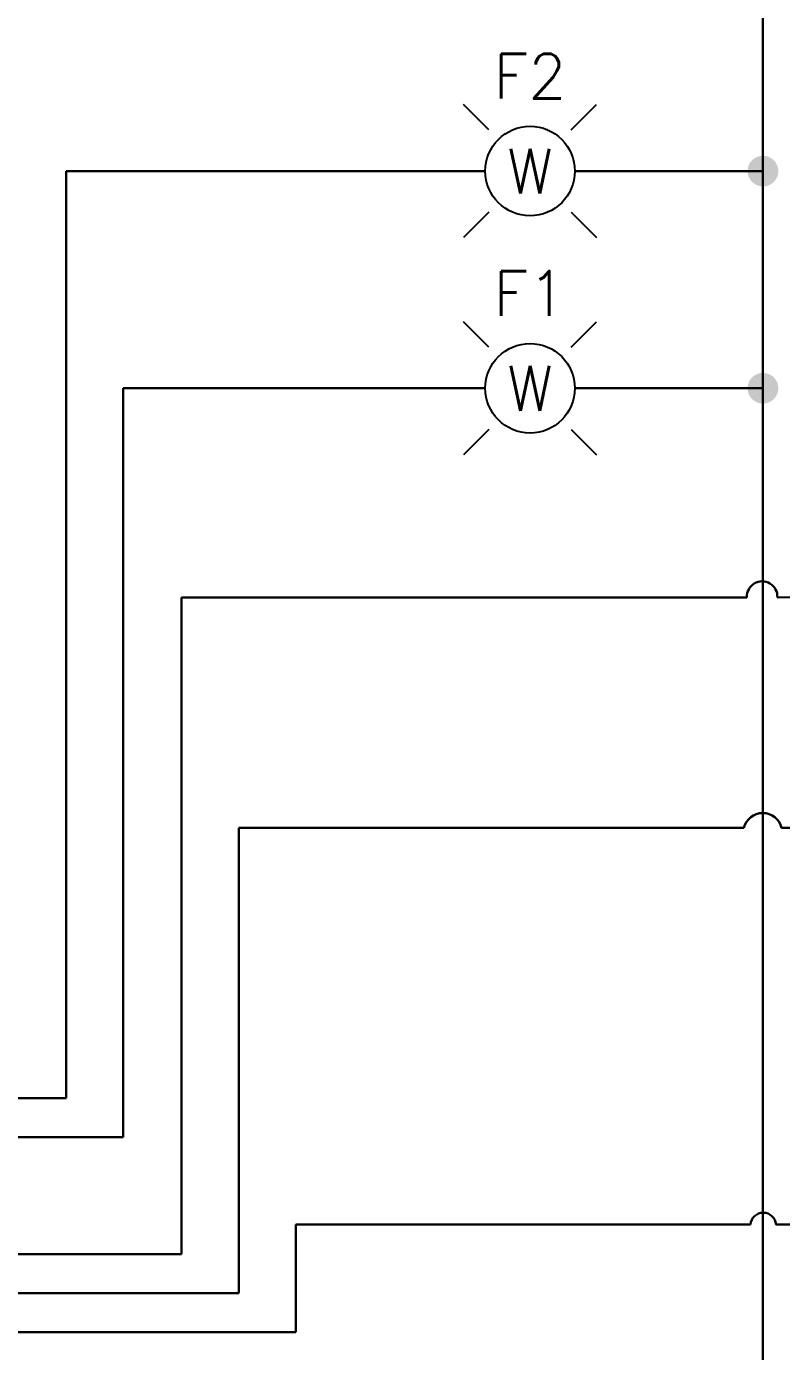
# Model space of a CAD drawing. Extents: x -221 to 865, y 200 to 912.
# Drawn here: x 34.4 to 108.2, y 304.6 to 434.1 of the extents above; entities that cross this region are included whole.
import ezdxf
from ezdxf.enums import TextEntityAlignment as Align

# ---------------------------------------------------------------- set-up
doc = ezdxf.new("R2010")
doc.units = 0
doc.header["$MEASUREMENT"] = 0
doc.layers.get('0').update_dxf_attribs({"linetype": 'CONTINUOUS'})
for name, color, linetype in [('MISC', 7, 'CONTINUOUS'), ('SYMS', 7, 'CONTINUOUS'), ('TAGS', 150, 'CONTINUOUS')]:
    doc.layers.add(name, color=color, linetype=linetype)
doc.styles.add('WD', font='romans.shx')

# ---------------------------------------------------------------- blocks, each defined once
blk = doc.blocks.new('HLT1W')
for p, q in [((-0.1149, 0.1149), (-0.1856, 0.1856)), ((0.1149, 0.1149), (0.1856, 0.1856)), ((-0.1149, -0.1149), (-0.1856, -0.1856)), ((0.1149, -0.1149), (0.1856, -0.1856))]:
    blk.add_line(p, q)
blk.add_circle((0, 0), 0.125)
at = {"style": 'WD', "width": 0.7}
for tag, p in [('INST', (0.0055, 0.5282)), ('LOC', (0.0055, 0.3586))]:
    blk.add_attdef(tag, text='', height=0.125, dxfattribs=at).set_placement(p, align=Align.CENTER)
at = {"style": 'WD'}
blk.add_attdef('TAG1', text='', height=0.125, dxfattribs=at).set_placement((0, 0.2024), align=Align.CENTER)
at = {"style": 'WD', "flags": 9}
blk.add_attdef('FAMILY', text='', height=0.01, dxfattribs=at).set_placement((-0.0053, 0.1606), align=Align.CENTER)
at = {"linetype": 'Continuous', "style": 'WD', "flags": 1}
for tag, p in [('MFG', (0, 0.1208)), ('CAT', (0, 0.1403))]:
    blk.add_attdef(tag, text='', height=0.01, dxfattribs=at).set_placement(p, align=Align.MIDDLE)
at = {"style": 'WD'}
for tag, p, width in [('DESC1', (1.125, 0), 0.9), ('WDTAGALT', (1.125, -0.3125), 0.7)]:
    blk.add_attdef(tag, p, '', height=0.125, dxfattribs=dict(at, width=width))
at = {"linetype": 'Continuous', "style": 'WD', "flags": 9}
blk.add_attdef('ASSYCODE', text='', height=0.01, dxfattribs=at).set_placement((-0.001, 0.0957), align=Align.CENTER)
at = {"style": 'WD'}
blk.add_attdef('COLOR', text='', height=0.125, dxfattribs=at).set_placement((0, 0), align=Align.MIDDLE)
at = {"style": 'WD', "flags": 1}
for tag, p in [('X4TERM01', (-0.125, 0)), ('X1TERM02', (0.125, 0))]:
    blk.add_attdef(tag, p, '', height=0.0125, dxfattribs=at)
at = {"linetype": 'Continuous', "style": 'WD', "flags": 8}
blk.add_attdef('TERM01', text='', height=0.125, dxfattribs=at).set_placement((-0.175, -0.0314), align=Align.TOP_RIGHT)
blk.add_attdef('TERM02', text='', height=0.125, dxfattribs=at).set_placement((0.175, -0.0314), align=Align.TOP_LEFT)
at = {"style": 'WD', "width": 0.9}
blk.add_attdef('DESC2', text='', height=0.125, dxfattribs=at).set_placement((1.125, -0.0312), align=Align.TOP_LEFT)

msp = doc.modelspace()

# ---------------------------------------------------------------- hatches: boundary and pattern name
at = {"linetype": 'Continuous'}
h = msp.add_hatch(color=256, dxfattribs=at)
h.dxf.hatch_style = 1
h.paths.add_polyline_path([(106.41, 421.49), (106.41, 419.99), (107.91, 419.99, 0.414214)])
h.paths.add_polyline_path([(107.91, 419.99), (106.41, 419.99), (106.41, 418.49, 0.414214)])
h.paths.add_polyline_path([(106.41, 419.99), (106.41, 421.49, 0.414214), (104.91, 419.99, 0.414214), (106.41, 418.49)])
h = msp.add_hatch(color=256, dxfattribs=at)
h.dxf.hatch_style = 1
h.paths.add_polyline_path([(106.41, 400.26), (106.41, 398.76), (107.91, 398.76, 0.414214)])
h.paths.add_polyline_path([(107.91, 398.76), (106.41, 398.76), (106.41, 397.26, 0.414214)])
h.paths.add_polyline_path([(106.41, 398.76), (106.41, 400.26, 0.414214), (104.91, 398.76, 0.414214), (106.41, 397.26)])

# ---------------------------------------------------------------- linework, layer by layer
at = {"linetype": 'Continuous', "lineweight": 30}
for p, q in [((106.41, 501.05), (106.41, 302.7)), ((38.3, 419.99), (79.28, 419.99)), ((38.3, 329.37), (38.3, 419.99)), ((88.03, 419.99), (106.41, 419.99)), ((43.87, 398.76), (79.28, 398.76)), ((43.87, 325.56), (43.87, 398.76)), ((88.03, 398.76), (106.41, 398.76)), ((49.59, 314.13), (49.59, 378.32)), ((49.59, 378.32), (104.84, 378.32)), ((140.78, 378.4), (107.81, 378.32)), ((55.2, 310.32), (55.2, 355.78)), ((55.2, 355.78), (104.55, 355.78)), ((153.86, 355.78), (108.22, 355.78)), ((15.27, 329.37), (38.3, 329.37)), ((15.27, 325.56), (43.87, 325.56)), ((60.75, 306.51), (60.75, 317.01)), ((60.75, 317.01), (105.19, 317.01)), ((107.68, 317.01), (349.33, 317.01)), ((15.27, 314.13), (49.59, 314.13)), ((15.27, 310.32), (55.2, 310.32)), ((15.27, 306.51), (60.75, 306.51))]:
    msp.add_line(p, q, dxfattribs=at)
for centre, radius, start, end in [((106.33, 378.4), 1.49, 357.0252, 182.9748), ((106.39, 355.35), 1.89, 13.3518, 166.6482), ((106.44, 316.92), 1.25, 3.9311, 176.0689)]:
    msp.add_arc(centre, radius, start, end, dxfattribs=at)

# ---------------------------------------------------------------- block references
at = {"layer": 'SYMS', "linetype": 'Continuous'}
ref = msp.add_blockref('HLT1W', (83.65, 419.99), dxfattribs=dict(at, xscale=35, yscale=35, zscale=35))
ref.add_attrib('TAG1', 'F2', dxfattribs={"layer": 'TAGS', "height": 4.375, "style": 'WD'}).set_placement((83.65, 427.07), align=Align.CENTER)
ref.add_attrib('COLOR', 'W', dxfattribs={"layer": 'MISC', "height": 4.38, "style": 'WD'}).set_placement((83.65, 419.99), align=Align.MIDDLE)
ref = msp.add_blockref('HLT1W', (83.65, 398.76), dxfattribs=dict(at, xscale=35, yscale=35, zscale=35))
ref.add_attrib('TAG1', 'F1', dxfattribs={"layer": 'TAGS', "height": 4.375, "style": 'WD'}).set_placement((83.65, 405.84), align=Align.CENTER)
ref.add_attrib('COLOR', 'W', dxfattribs={"layer": 'MISC', "height": 4.38, "style": 'WD'}).set_placement((83.65, 398.76), align=Align.MIDDLE)

doc.saveas('drawing.dxf')
